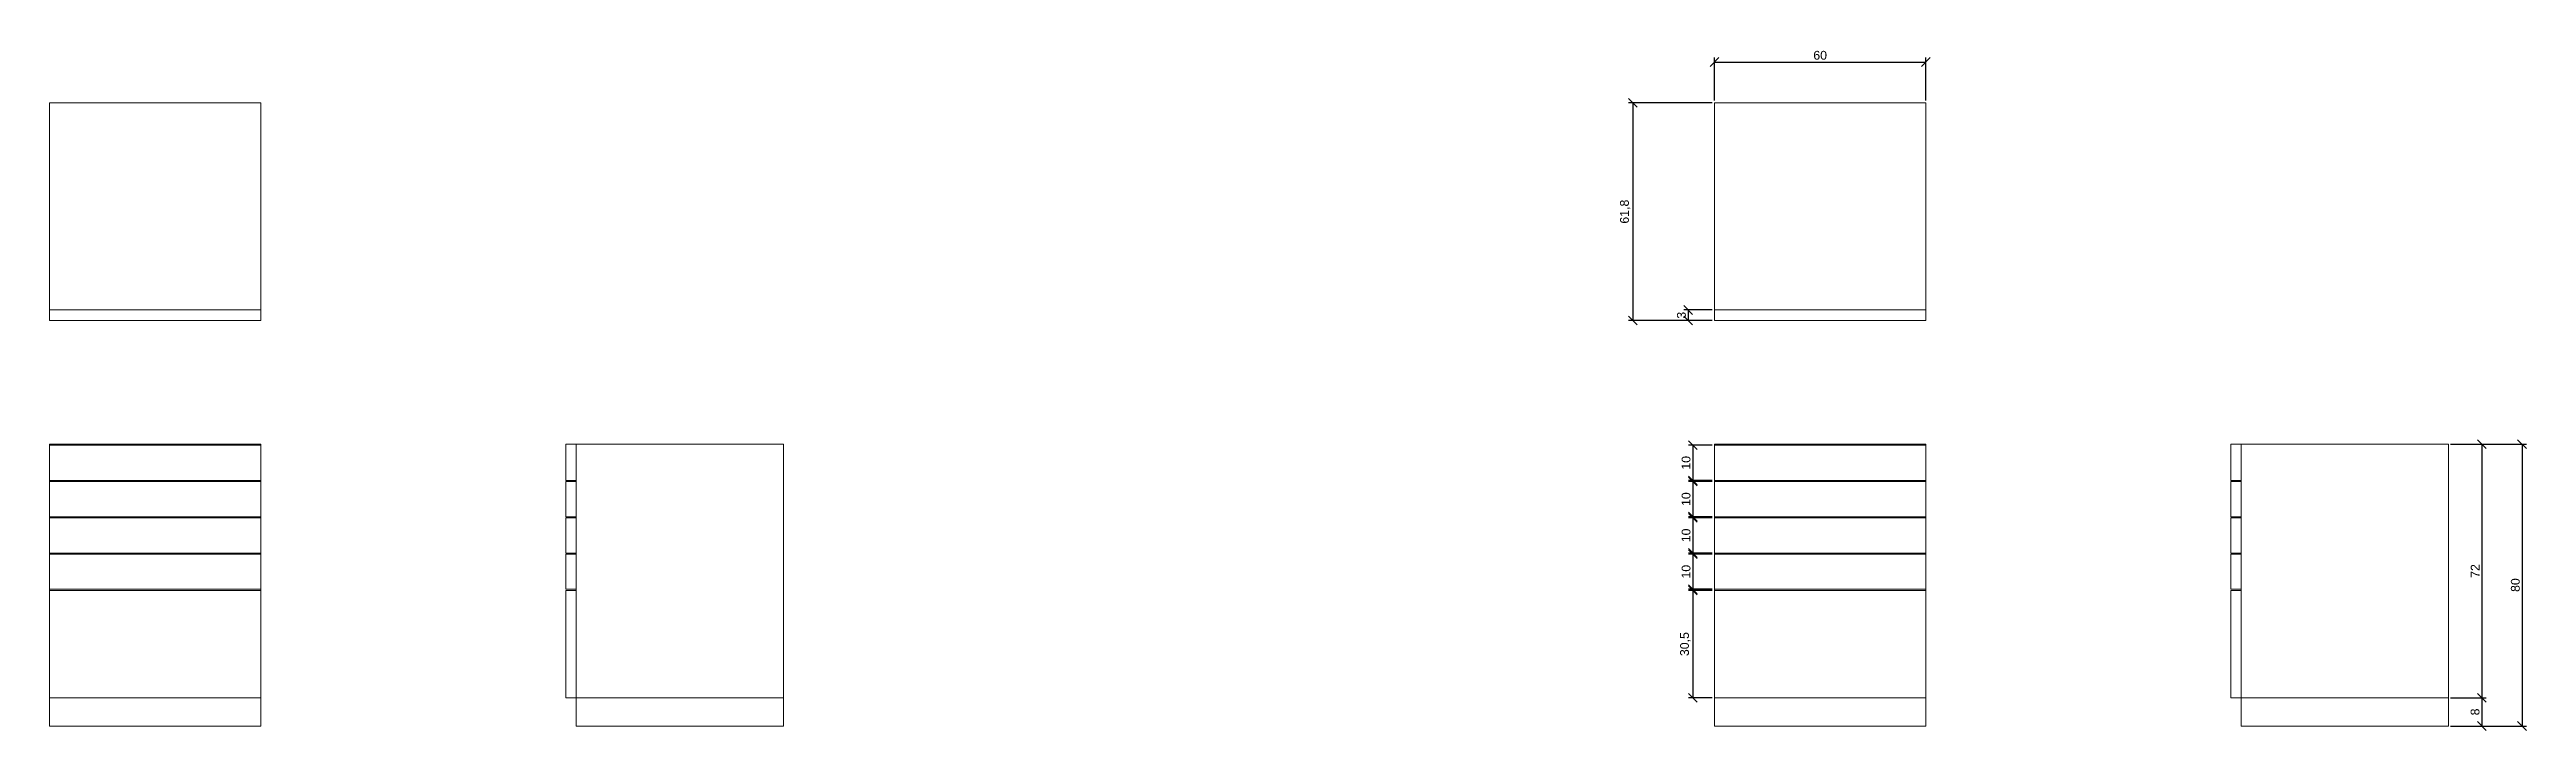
# Model space of a CAD drawing. Header units: millimetres. Extents: x 4190 to 4893, y 1506 to 1699.
import ezdxf

# ---------------------------------------------------------------- set-up
doc = ezdxf.new("R2010")
doc.units = ezdxf.units.MM
for name, color, linetype, lineweight in [('L_OGGETTI', 7, 'Continuous', 20), ('L_PIANTA PROSP', 7, 'Continuous', 20), ('L_QUOTE', 7, 'Continuous', 0)]:
    doc.layers.add(name, color=color, linetype=linetype, lineweight=lineweight)
doc.styles.get("Standard").update_dxf_attribs({"font": 'arial.ttf'})
doc.dimstyles.new('ISO-25', dxfattribs={"dimtxt": 2.5, "dimasz": 2.5, "dimexe": 1.25, "dimexo": 0.625, "dimtad": 1, "dimtxsty": 'Standard', "dimcen": 2.5, "dimadec": 0, "dimazin": 0, "dimtfac": 1, "dimtmove": 0, "dimatfit": 3, "dimfxl": 1, "dimarcsym": 0})

# ---------------------------------------------------------------- blocks, each defined once
blk = doc.blocks.new('_Oblique')
at = {"color": 0, "linetype": 'ByBlock', "lineweight": -2}
blk.add_line((-0.5, -0.5), (0.5, 0.5), dxfattribs=at)
blk = doc.blocks.new('*D4')
at = {"layer": 'Defpoints', "color": 0, "transparency": 16777216}
for p in [(4722.38, 1695.72), (4662.38, 1684.15), (4722.38, 1684.15)]:
    blk.add_point(p, dxfattribs=at)
at = {"layer": 'L_QUOTE', "color": 0, "lineweight": -2, "transparency": 16777216}
for p, q in [((4662.38, 1684.77), (4662.38, 1696.97)), ((4662.38, 1695.72), (4722.38, 1695.72)), ((4722.38, 1684.77), (4722.38, 1696.97))]:
    blk.add_line(p, q, dxfattribs=at)
at = {"layer": 'L_QUOTE', "color": 0, "lineweight": -2, "transparency": 16777216, "xscale": 2.5, "yscale": 2.5, "zscale": 2.5, "rotation": 180}
blk.add_blockref('_Oblique', (4662.38, 1695.72), dxfattribs=at)
at = {"layer": 'L_QUOTE', "color": 0, "lineweight": -2, "transparency": 16777216, "xscale": 2.5, "yscale": 2.5, "zscale": 2.5}
blk.add_blockref('_Oblique', (4722.38, 1695.72), dxfattribs=at)
at = {"layer": 'L_QUOTE', "color": 0, "transparency": 16777216, "insert": (4692.38, 1697.62), "char_height": 2.5, "attachment_point": 5}
blk.add_mtext('60', dxfattribs=at)
blk = doc.blocks.new('*D5')
at = {"layer": 'Defpoints', "color": 0, "transparency": 16777216}
for p in [(4662.38, 1684.15), (4639.17, 1622.35), (4662.38, 1622.35)]:
    blk.add_point(p, dxfattribs=at)
at = {"layer": 'L_QUOTE', "color": 0, "lineweight": -2, "transparency": 16777216}
for p, q in [((4661.75, 1684.15), (4637.92, 1684.15)), ((4639.17, 1684.15), (4639.17, 1622.35)), ((4661.75, 1622.35), (4637.92, 1622.35))]:
    blk.add_line(p, q, dxfattribs=at)
at = {"layer": 'L_QUOTE', "color": 0, "lineweight": -2, "transparency": 16777216, "xscale": 2.5, "yscale": 2.5, "zscale": 2.5}
for p, rotation in [((4639.17, 1684.15), 90), ((4639.17, 1622.35), 270)]:
    blk.add_blockref('_Oblique', p, dxfattribs=dict(at, rotation=rotation))
at = {"layer": 'L_QUOTE', "color": 0, "transparency": 16777216, "insert": (4637.04, 1653.25), "char_height": 2.5, "attachment_point": 5, "rotation": 90}
blk.add_mtext('61,8', dxfattribs=at)
blk = doc.blocks.new('*D6')
at = {"layer": 'Defpoints', "color": 0, "transparency": 16777216}
for p in [(4662.38, 1586.97), (4656.21, 1576.97), (4662.38, 1576.97)]:
    blk.add_point(p, dxfattribs=at)
at = {"layer": 'L_QUOTE', "color": 0, "lineweight": -2, "transparency": 16777216}
for p, q in [((4661.75, 1586.97), (4654.96, 1586.97)), ((4656.21, 1586.97), (4656.21, 1576.97)), ((4661.75, 1576.97), (4654.96, 1576.97))]:
    blk.add_line(p, q, dxfattribs=at)
at = {"layer": 'L_QUOTE', "color": 0, "lineweight": -2, "transparency": 16777216, "xscale": 2.5, "yscale": 2.5, "zscale": 2.5}
for p, rotation in [((4656.21, 1586.97), 90), ((4656.21, 1576.97), 270)]:
    blk.add_blockref('_Oblique', p, dxfattribs=dict(at, rotation=rotation))
at = {"layer": 'L_QUOTE', "color": 0, "transparency": 16777216, "insert": (4654.31, 1581.97), "char_height": 2.5, "attachment_point": 5, "rotation": 90}
blk.add_mtext('10', dxfattribs=at)
blk = doc.blocks.new('*D7')
at = {"layer": 'Defpoints', "color": 0, "transparency": 16777216}
for p in [(4662.38, 1576.67), (4656.21, 1566.67), (4662.38, 1566.67)]:
    blk.add_point(p, dxfattribs=at)
at = {"layer": 'L_QUOTE', "color": 0, "lineweight": -2, "transparency": 16777216}
for p, q in [((4661.75, 1576.67), (4654.96, 1576.67)), ((4656.21, 1576.67), (4656.21, 1566.67)), ((4661.75, 1566.67), (4654.96, 1566.67))]:
    blk.add_line(p, q, dxfattribs=at)
at = {"layer": 'L_QUOTE', "color": 0, "lineweight": -2, "transparency": 16777216, "xscale": 2.5, "yscale": 2.5, "zscale": 2.5}
for p, rotation in [((4656.21, 1576.67), 90), ((4656.21, 1566.67), 270)]:
    blk.add_blockref('_Oblique', p, dxfattribs=dict(at, rotation=rotation))
at = {"layer": 'L_QUOTE', "color": 0, "transparency": 16777216, "insert": (4654.31, 1571.67), "char_height": 2.5, "attachment_point": 5, "rotation": 90}
blk.add_mtext('10', dxfattribs=at)
blk = doc.blocks.new('*D8')
at = {"layer": 'Defpoints', "color": 0, "transparency": 16777216}
for p in [(4662.38, 1566.37), (4656.21, 1556.37), (4662.38, 1556.37)]:
    blk.add_point(p, dxfattribs=at)
at = {"layer": 'L_QUOTE', "color": 0, "lineweight": -2, "transparency": 16777216}
for p, q in [((4661.75, 1566.37), (4654.96, 1566.37)), ((4656.21, 1566.37), (4656.21, 1556.37)), ((4661.75, 1556.37), (4654.96, 1556.37))]:
    blk.add_line(p, q, dxfattribs=at)
at = {"layer": 'L_QUOTE', "color": 0, "lineweight": -2, "transparency": 16777216, "xscale": 2.5, "yscale": 2.5, "zscale": 2.5}
for p, rotation in [((4656.21, 1566.37), 90), ((4656.21, 1556.37), 270)]:
    blk.add_blockref('_Oblique', p, dxfattribs=dict(at, rotation=rotation))
at = {"layer": 'L_QUOTE', "color": 0, "transparency": 16777216, "insert": (4654.31, 1561.37), "char_height": 2.5, "attachment_point": 5, "rotation": 90}
blk.add_mtext('10', dxfattribs=at)
blk = doc.blocks.new('*D9')
at = {"layer": 'Defpoints', "color": 0, "transparency": 16777216}
for p in [(4662.38, 1556.07), (4656.21, 1546.07), (4662.38, 1546.07)]:
    blk.add_point(p, dxfattribs=at)
at = {"layer": 'L_QUOTE', "color": 0, "lineweight": -2, "transparency": 16777216}
for p, q in [((4661.75, 1556.07), (4654.96, 1556.07)), ((4656.21, 1556.07), (4656.21, 1546.07)), ((4661.75, 1546.07), (4654.96, 1546.07))]:
    blk.add_line(p, q, dxfattribs=at)
at = {"layer": 'L_QUOTE', "color": 0, "lineweight": -2, "transparency": 16777216, "xscale": 2.5, "yscale": 2.5, "zscale": 2.5}
for p, rotation in [((4656.21, 1556.07), 90), ((4656.21, 1546.07), 270)]:
    blk.add_blockref('_Oblique', p, dxfattribs=dict(at, rotation=rotation))
at = {"layer": 'L_QUOTE', "color": 0, "transparency": 16777216, "insert": (4654.31, 1551.07), "char_height": 2.5, "attachment_point": 5, "rotation": 90}
blk.add_mtext('10', dxfattribs=at)
blk = doc.blocks.new('*D10')
at = {"layer": 'Defpoints', "color": 0, "transparency": 16777216}
for p in [(4662.38, 1545.77), (4656.21, 1515.27), (4662.38, 1515.27)]:
    blk.add_point(p, dxfattribs=at)
at = {"layer": 'L_QUOTE', "color": 0, "lineweight": -2, "transparency": 16777216}
for p, q in [((4661.75, 1545.77), (4654.96, 1545.77)), ((4656.21, 1545.77), (4656.21, 1515.27)), ((4661.75, 1515.27), (4654.96, 1515.27))]:
    blk.add_line(p, q, dxfattribs=at)
at = {"layer": 'L_QUOTE', "color": 0, "lineweight": -2, "transparency": 16777216, "xscale": 2.5, "yscale": 2.5, "zscale": 2.5}
for p, rotation in [((4656.21, 1545.77), 90), ((4656.21, 1515.27), 270)]:
    blk.add_blockref('_Oblique', p, dxfattribs=dict(at, rotation=rotation))
at = {"layer": 'L_QUOTE', "color": 0, "transparency": 16777216, "insert": (4654.09, 1530.52), "char_height": 2.5, "attachment_point": 5, "rotation": 90}
blk.add_mtext('30,5', dxfattribs=at)
blk = doc.blocks.new('*D11')
at = {"layer": 'Defpoints', "color": 0, "transparency": 16777216}
for p in [(4870.73, 1587.27), (4870.73, 1507.27), (4891.66, 1507.27)]:
    blk.add_point(p, dxfattribs=at)
at = {"layer": 'L_QUOTE', "color": 0, "lineweight": -2, "transparency": 16777216}
for p, q in [((4871.36, 1587.27), (4892.91, 1587.27)), ((4891.66, 1587.27), (4891.66, 1507.27)), ((4871.36, 1507.27), (4892.91, 1507.27))]:
    blk.add_line(p, q, dxfattribs=at)
at = {"layer": 'L_QUOTE', "color": 0, "lineweight": -2, "transparency": 16777216, "xscale": 2.5, "yscale": 2.5, "zscale": 2.5}
for p, rotation in [((4891.66, 1587.27), 90), ((4891.66, 1507.27), 270)]:
    blk.add_blockref('_Oblique', p, dxfattribs=dict(at, rotation=rotation))
at = {"layer": 'L_QUOTE', "color": 0, "transparency": 16777216, "insert": (4889.76, 1547.27), "char_height": 2.5, "attachment_point": 5, "rotation": 90}
blk.add_mtext('80', dxfattribs=at)
blk = doc.blocks.new('*D12')
at = {"layer": 'Defpoints', "color": 0, "transparency": 16777216}
for p in [(4870.73, 1587.27), (4870.73, 1515.27), (4880.23, 1515.27)]:
    blk.add_point(p, dxfattribs=at)
at = {"layer": 'L_QUOTE', "color": 0, "lineweight": -2, "transparency": 16777216}
for p, q in [((4871.36, 1587.27), (4881.48, 1587.27)), ((4880.23, 1587.27), (4880.23, 1515.27)), ((4871.36, 1515.27), (4881.48, 1515.27))]:
    blk.add_line(p, q, dxfattribs=at)
at = {"layer": 'L_QUOTE', "color": 0, "lineweight": -2, "transparency": 16777216, "xscale": 2.5, "yscale": 2.5, "zscale": 2.5}
for p, rotation in [((4880.23, 1587.27), 90), ((4880.23, 1515.27), 270)]:
    blk.add_blockref('_Oblique', p, dxfattribs=dict(at, rotation=rotation))
at = {"layer": 'L_QUOTE', "color": 0, "transparency": 16777216, "insert": (4878.35, 1551.27), "char_height": 2.5, "attachment_point": 5, "rotation": 90}
blk.add_mtext('72', dxfattribs=at)
blk = doc.blocks.new('*D13')
at = {"layer": 'Defpoints', "color": 0, "transparency": 16777216}
for p in [(4870.73, 1515.27), (4870.73, 1507.27), (4880.23, 1507.27)]:
    blk.add_point(p, dxfattribs=at)
at = {"layer": 'L_QUOTE', "color": 0, "lineweight": -2, "transparency": 16777216}
for p, q in [((4871.36, 1515.27), (4881.48, 1515.27)), ((4880.23, 1515.27), (4880.23, 1507.27)), ((4871.36, 1507.27), (4881.48, 1507.27))]:
    blk.add_line(p, q, dxfattribs=at)
at = {"layer": 'L_QUOTE', "color": 0, "lineweight": -2, "transparency": 16777216, "xscale": 2.5, "yscale": 2.5, "zscale": 2.5}
for p, rotation in [((4880.23, 1515.27), 90), ((4880.23, 1507.27), 270)]:
    blk.add_blockref('_Oblique', p, dxfattribs=dict(at, rotation=rotation))
at = {"layer": 'L_QUOTE', "color": 0, "transparency": 16777216, "insert": (4878.32, 1511.27), "char_height": 2.5, "attachment_point": 5, "rotation": 90}
blk.add_mtext('8', dxfattribs=at)
blk = doc.blocks.new('*D14')
at = {"layer": 'Defpoints', "color": 0, "transparency": 16777216}
for p in [(4662.38, 1625.35), (4654.89, 1622.35), (4662.38, 1622.35)]:
    blk.add_point(p, dxfattribs=at)
at = {"layer": 'L_QUOTE', "color": 0, "lineweight": -2, "transparency": 16777216}
for p, q in [((4661.75, 1625.35), (4653.64, 1625.35)), ((4654.89, 1625.35), (4654.89, 1622.35)), ((4661.75, 1622.35), (4653.64, 1622.35))]:
    blk.add_line(p, q, dxfattribs=at)
at = {"layer": 'L_QUOTE', "color": 0, "lineweight": -2, "transparency": 16777216, "xscale": 2.5, "yscale": 2.5, "zscale": 2.5}
for p, rotation in [((4654.89, 1625.35), 90), ((4654.89, 1622.35), 270)]:
    blk.add_blockref('_Oblique', p, dxfattribs=dict(at, rotation=rotation))
at = {"layer": 'L_QUOTE', "color": 0, "transparency": 16777216, "insert": (4652.99, 1623.85), "char_height": 2.5, "attachment_point": 5, "rotation": 90}
blk.add_mtext('3', dxfattribs=at)

msp = doc.modelspace()

# ---------------------------------------------------------------- linework, layer by layer
at = {"layer": 'L_OGGETTI'}
for p, q in [((4662.377, 1622.346), (4662.377, 1684.146)), ((4662.377, 1622.346), (4662.377, 1684.146)), ((4662.377, 1684.146), (4722.377, 1684.146)), ((4722.377, 1622.346), (4722.377, 1684.146)), ((4662.377, 1622.346), (4662.377, 1625.346)), ((4662.377, 1625.346), (4722.377, 1625.346)), ((4722.377, 1622.346), (4662.377, 1622.346)), ((4662.377, 1507.265), (4662.377, 1587.265)), ((4662.377, 1587.265), (4722.377, 1587.265)), ((4662.377, 1586.965), (4722.377, 1586.965)), ((4685.877, 1587.265), (4686.877, 1587.265)), ((4687.877, 1587.265), (4688.877, 1587.265)), ((4722.377, 1507.265), (4722.377, 1587.265)), ((4808.932, 1576.965), (4808.932, 1587.265)), ((4808.932, 1587.265), (4870.732, 1587.265)), ((4808.932, 1587.265), (4811.932, 1587.265)), ((4811.932, 1587.265), (4811.932, 1507.265)), ((4870.732, 1587.265), (4870.732, 1507.265)), ((4722.377, 1576.965), (4662.377, 1576.965)), ((4662.377, 1576.665), (4722.377, 1576.665)), ((4808.932, 1576.965), (4811.932, 1576.965)), ((4808.932, 1566.665), (4808.932, 1576.665)), ((4808.932, 1576.665), (4811.932, 1576.665)), ((4722.377, 1566.665), (4662.377, 1566.665)), ((4662.377, 1566.365), (4722.377, 1566.365)), ((4808.932, 1566.665), (4811.932, 1566.665)), ((4808.932, 1556.365), (4808.932, 1566.365)), ((4808.932, 1566.365), (4811.932, 1566.365)), ((4722.377, 1556.365), (4662.377, 1556.365)), ((4662.377, 1556.065), (4722.377, 1556.065)), ((4808.932, 1556.365), (4811.932, 1556.365)), ((4808.932, 1546.065), (4808.932, 1556.065)), ((4808.932, 1556.065), (4811.932, 1556.065)), ((4722.377, 1546.065), (4662.377, 1546.065)), ((4662.377, 1545.765), (4722.377, 1545.765)), ((4808.932, 1546.065), (4811.932, 1546.065)), ((4808.932, 1515.265), (4808.932, 1545.765)), ((4808.932, 1545.765), (4811.932, 1545.765)), ((4722.377, 1515.265), (4662.377, 1515.265)), ((4808.932, 1515.265), (4811.932, 1515.265)), ((4811.932, 1515.265), (4870.732, 1515.265)), ((4722.377, 1507.265), (4662.377, 1507.265)), ((4811.932, 1507.265), (4870.732, 1507.265))]:
    msp.add_line(p, q, dxfattribs=at)
at = {"layer": 'L_PIANTA PROSP'}
for p, q in [((4189.666, 1622.346), (4189.666, 1684.146)), ((4189.666, 1622.346), (4189.666, 1684.146)), ((4189.666, 1684.146), (4249.666, 1684.146)), ((4249.666, 1622.346), (4249.666, 1684.146)), ((4189.666, 1622.346), (4189.666, 1625.346)), ((4189.666, 1625.346), (4249.666, 1625.346)), ((4249.666, 1622.346), (4189.666, 1622.346)), ((4189.666, 1507.265), (4189.666, 1587.265)), ((4189.666, 1587.265), (4249.666, 1587.265)), ((4189.666, 1586.965), (4249.666, 1586.965)), ((4213.166, 1587.265), (4214.166, 1587.265)), ((4215.166, 1587.265), (4216.166, 1587.265)), ((4249.666, 1507.265), (4249.666, 1587.265)), ((4336.221, 1587.265), (4398.021, 1587.265)), ((4336.221, 1587.265), (4339.221, 1587.265)), ((4336.221, 1576.965), (4336.221, 1587.265)), ((4339.221, 1587.265), (4339.221, 1507.265)), ((4398.021, 1587.265), (4398.021, 1507.265)), ((4249.666, 1576.965), (4189.666, 1576.965)), ((4189.666, 1576.665), (4249.666, 1576.665)), ((4336.221, 1576.965), (4339.221, 1576.965)), ((4336.221, 1576.665), (4339.221, 1576.665)), ((4336.221, 1566.665), (4336.221, 1576.665)), ((4249.666, 1566.665), (4189.666, 1566.665)), ((4189.666, 1566.365), (4249.666, 1566.365)), ((4336.221, 1566.665), (4339.221, 1566.665)), ((4336.221, 1566.365), (4339.221, 1566.365)), ((4336.221, 1556.365), (4336.221, 1566.365)), ((4249.666, 1556.365), (4189.666, 1556.365)), ((4189.666, 1556.065), (4249.666, 1556.065)), ((4336.221, 1556.365), (4339.221, 1556.365)), ((4336.221, 1556.065), (4339.221, 1556.065)), ((4336.221, 1546.065), (4336.221, 1556.065)), ((4249.666, 1546.065), (4189.666, 1546.065)), ((4189.666, 1545.765), (4249.666, 1545.765)), ((4336.221, 1546.065), (4339.221, 1546.065)), ((4336.221, 1515.265), (4336.221, 1545.765)), ((4336.221, 1545.765), (4339.221, 1545.765)), ((4249.666, 1515.265), (4189.666, 1515.265)), ((4336.221, 1515.265), (4339.221, 1515.265)), ((4339.221, 1515.265), (4398.021, 1515.265)), ((4249.666, 1507.265), (4189.666, 1507.265)), ((4249.666, 1507.265), (4189.666, 1507.265)), ((4339.221, 1507.265), (4398.021, 1507.265))]:
    msp.add_line(p, q, dxfattribs=at)
at = {"layer": 'L_QUOTE'}
msp.add_line((4722.377, 1507.265), (4662.377, 1507.265), dxfattribs=at)

# ---------------------------------------------------------------- dimensions: what is measured, and where the dimension line sits
dim = msp.add_linear_dim(base=(4722.377, 1695.715), p1=(4662.377, 1684.146), p2=(4722.377, 1684.146), dimstyle='ISO-25', override={"dimblk1": 'Oblique', "dimblk2": 'Oblique', "dimsah": 1}, dxfattribs=at)
dim.commit()
dim.dimension.update_dxf_attribs({"geometry": '*D4', "text_midpoint": (4692.377, 1697.617)})
for base, p1, p2, picture, middle in [((4639.166, 1622.346), (4662.377, 1684.146), (4662.377, 1622.346), '*D5', (4637.039, 1653.246)), ((4654.891, 1622.346), (4662.377, 1625.346), (4662.377, 1622.346), '*D14', (4652.988, 1623.846)), ((4656.213, 1576.965), (4662.377, 1586.965), (4662.377, 1576.965), '*D6', (4654.312, 1581.965)), ((4891.657, 1507.265), (4870.732, 1587.265), (4870.732, 1507.265), '*D11', (4889.756, 1547.265)), ((4880.226, 1515.265), (4870.732, 1587.265), (4870.732, 1515.265), '*D12', (4878.346, 1551.265)), ((4656.213, 1566.665), (4662.377, 1576.665), (4662.377, 1566.665), '*D7', (4654.312, 1571.665)), ((4656.213, 1556.365), (4662.377, 1566.365), (4662.377, 1556.365), '*D8', (4654.312, 1561.365)), ((4656.213, 1546.065), (4662.377, 1556.065), (4662.377, 1546.065), '*D9', (4654.312, 1551.065)), ((4656.213, 1515.265), (4662.377, 1545.765), (4662.377, 1515.265), '*D10', (4654.086, 1530.515)), ((4880.226, 1507.265), (4870.732, 1515.265), (4870.732, 1507.265), '*D13', (4878.324, 1511.265))]:
    dim = msp.add_linear_dim(base=base, p1=p1, p2=p2, angle=90, dimstyle='ISO-25', override={"dimblk1": 'Oblique', "dimblk2": 'Oblique', "dimsah": 1}, dxfattribs=at)
    dim.commit()
    dim.dimension.update_dxf_attribs({"geometry": picture, "text_midpoint": middle})

doc.saveas('drawing.dxf')
